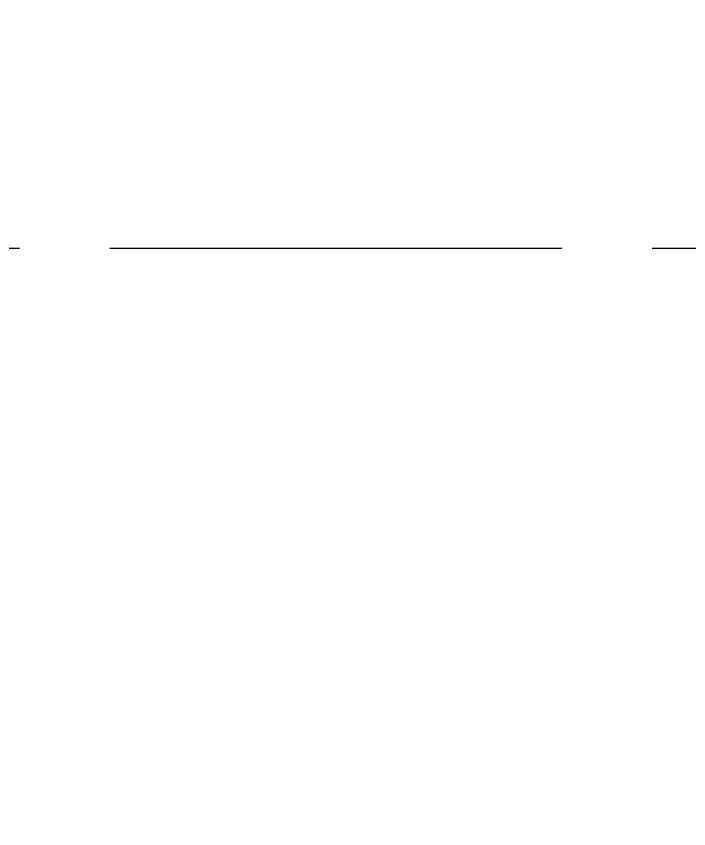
# Model space of a CAD drawing. Header units: millimetres. Extents: x -248073 to 8952771, y -150083 to 710860.
# Drawn here: x -2823 to -963, y 18355 to 20601 of the extents above; entities that cross this region are included whole.
import ezdxf
from ezdxf import colors
from ezdxf.entities.mleader import LeaderData, LeaderLine
from ezdxf.math import Vec2, Vec3

# ---------------------------------------------------------------- set-up
doc = ezdxf.new("R2010")
doc.units = ezdxf.units.MM
doc.linetypes.add('CENTER', pattern=[2, 1.25, -0.25, 0.25, -0.25])
doc.layers.add('АР_Оси', color=193, linetype='Continuous', lineweight=9)
doc.layers.add('АР_Отметки', color=250, linetype='Continuous', lineweight=15)
doc.styles.add('ISOCPEUR', font='', dxfattribs={"width": 0.7})
doc.styles.get('ISOCPEUR').set_extended_font_data('ISOCPEUR')

# ---------------------------------------------------------------- blocks, each defined once
blk = doc.blocks.new('_DotSmall')
at = {"color": 8, "linetype": 'ByBlock', "const_width": 0.5}
blk.add_lwpolyline([(-0.0625, 0, 1), (0.0625, 0, 1)], format="xyb", close=True, dxfattribs=at)

msp = doc.modelspace()

# ---------------------------------------------------------------- linework, layer by layer
at = {"layer": 'АР_Оси', "color": 8, "linetype": 'CENTER', "ltscale": 1000}
msp.add_line((-12563.76, 19960), (71033.41, 19960), dxfattribs=at)

# ---------------------------------------------------------------- leaders
at = {"layer": 'АР_Отметки', "color": 8}
ml = msp.add_multileader_mtext('Standard', dxfattribs=at)
ml.set_content('-0,000', color=8, style='ISOCPEUR')
ml.set_leader_properties(color=8, linetype='Continuous', lineweight=-1)
ml.set_arrow_properties(name='DOTSMALL')
ml.build(insert=Vec2(0, 0))
ml.multileader.update_dxf_attribs({"has_text_frame": 1, "text_left_attachment_type": 4, "text_right_attachment_type": 4, "dogleg_length": 100, "arrow_head_size": 180})
ctx = ml.context
ctx.base_point, ctx.char_height, ctx.arrow_head_size, ctx.landing_gap_size, ctx.plane_origin = Vec3(-2582.98, 47521.28, 0), 250, 180, 50, Vec3(-2664.37, 46253.71, 0)
ctx.left_attachment, ctx.right_attachment = 4, 4
notes = []
notes.append((ctx, [(0, (0, 0, 0), (0, 0), (1, 0), 1, [])]))
ctx.mtext.insert, ctx.mtext.width, ctx.mtext.line_spacing_style, ctx.mtext.flow_direction = Vec3(-2532.98, 47854.61, 0), 852.697, 2, 5
ml = msp.add_multileader_mtext('Standard', dxfattribs=at)
ml.set_content('-0,000', color=8, style='ISOCPEUR')
ml.set_leader_properties(color=8, linetype='Continuous', lineweight=-1)
ml.set_arrow_properties(name='DOTSMALL')
ml.build(insert=Vec2(0, 0))
ml.multileader.update_dxf_attribs({"has_text_frame": 1, "text_left_attachment_type": 4, "text_right_attachment_type": 4, "dogleg_length": 100, "arrow_head_size": 180})
ctx = ml.context
ctx.base_point, ctx.char_height, ctx.arrow_head_size, ctx.landing_gap_size, ctx.plane_origin = Vec3(-2582.98, 47521.28, 0), 250, 180, 50, Vec3(-2664.37, 46253.71, 0)
ctx.left_attachment, ctx.right_attachment = 4, 4
notes.append((ctx, [(0, (0, 0, 0), (0, 0), (1, 0), 1, [])]))
ctx.mtext.insert, ctx.mtext.width, ctx.mtext.line_spacing_style, ctx.mtext.flow_direction = Vec3(-2532.98, 47854.61, 0), 852.697, 2, 5
ml = msp.add_multileader_mtext('Standard', dxfattribs=at)
ml.set_content('-2,400', color=8, style='ISOCPEUR')
ml.set_leader_properties(color=8, linetype='Continuous', lineweight=-1)
ml.set_arrow_properties(name='DOTSMALL')
ml.build(insert=Vec2(0, 0))
ml.multileader.update_dxf_attribs({"has_text_frame": 1, "text_left_attachment_type": 4, "text_right_attachment_type": 4, "dogleg_length": 100, "arrow_head_size": 180})
ctx = ml.context
ctx.base_point, ctx.char_height, ctx.arrow_head_size, ctx.landing_gap_size, ctx.plane_origin = Vec3(-1970.8, 45476.23), 250, 180, 50, Vec3(-4132.01, 44884.98)
ctx.left_attachment, ctx.right_attachment = 4, 4
notes.append((ctx, [(0, (0, 0, 0), (0, 0), (1, 0), 1, [])]))
ctx.mtext.insert, ctx.mtext.width, ctx.mtext.line_spacing_style, ctx.mtext.flow_direction = Vec3(-1920.8, 45809.56), 852.697, 2, 5
ml = msp.add_multileader_mtext('Standard', dxfattribs=at)
ml.set_content('-0,880', color=8, style='ISOCPEUR')
ml.set_leader_properties(color=8, linetype='Continuous', lineweight=-1)
ml.set_arrow_properties(name='DOTSMALL')
ml.build(insert=Vec2(0, 0))
ml.multileader.update_dxf_attribs({"has_text_frame": 1, "text_left_attachment_type": 4, "text_right_attachment_type": 4, "dogleg_length": 100, "arrow_head_size": 180})
ctx = ml.context
ctx.base_point, ctx.char_height, ctx.arrow_head_size, ctx.landing_gap_size, ctx.plane_origin = Vec3(-2358.33, 41918.98, 0), 250, 180, 50, Vec3(-4346.01, 41493.05, 0)
ctx.left_attachment, ctx.right_attachment = 4, 4
notes.append((ctx, [(0, (0, 0, 0), (0, 0), (1, 0), 1, [])]))
ctx.mtext.insert, ctx.mtext.width, ctx.mtext.line_spacing_style, ctx.mtext.flow_direction = Vec3(-2308.33, 42252.32, 0), 852.697, 2, 5
ml = msp.add_multileader_mtext('Standard', dxfattribs=at)
ml.set_content('0,000', color=8, style='ISOCPEUR')
ml.set_leader_properties(color=8, linetype='Continuous', lineweight=-1)
ml.set_arrow_properties(name='DOTSMALL')
ml.build(insert=Vec2(0, 0))
ml.multileader.update_dxf_attribs({"has_text_frame": 1, "text_left_attachment_type": 4, "text_right_attachment_type": 4, "dogleg_length": 100, "arrow_head_size": 180})
ctx = ml.context
ctx.base_point, ctx.char_height, ctx.arrow_head_size, ctx.landing_gap_size, ctx.plane_origin = Vec3(-2184.79, 40048.43, 0), 250, 180, 50, Vec3(-4346.01, 39457.18, 0)
ctx.left_attachment, ctx.right_attachment = 4, 4
notes.append((ctx, [(0, (0, 0, 0), (0, 0), (1, 0), 1, [])]))
ctx.mtext.insert, ctx.mtext.width, ctx.mtext.line_spacing_style, ctx.mtext.flow_direction = Vec3(-2134.79, 40381.76, 0), 852.697, 2, 5
ml = msp.add_multileader_mtext('Standard', dxfattribs=at)
ml.set_content('-2,550', color=8, style='ISOCPEUR')
ml.set_leader_properties(color=8, linetype='Continuous', lineweight=-1)
ml.set_arrow_properties(name='DOTSMALL')
ml.build(insert=Vec2(0, 0))
ml.multileader.update_dxf_attribs({"has_text_frame": 1, "text_left_attachment_type": 4, "text_right_attachment_type": 4, "dogleg_length": 100, "arrow_head_size": 180})
ctx = ml.context
ctx.base_point, ctx.char_height, ctx.arrow_head_size, ctx.landing_gap_size, ctx.plane_origin = Vec3(-1895.15, 33304.95), 250, 180, 50, Vec3(-953.53, 31951.36)
ctx.left_attachment, ctx.right_attachment = 4, 4
notes.append((ctx, [(0, (0, 0, 0), (0, 0), (1, 0), 1, [])]))
ctx.mtext.insert, ctx.mtext.width, ctx.mtext.defined_height, ctx.mtext.line_spacing_style, ctx.mtext.flow_direction = Vec3(-1845.15, 33638.29), 599.1982, 407.47, 2, 5
for ctx, leaders in notes:
    for number, flags, end, landing, length, lines in leaders:
        leader = LeaderData()
        leader.index, (leader.has_last_leader_line, leader.has_dogleg_vector, leader.attachment_direction) = number, flags
        leader.last_leader_point, leader.dogleg_vector, leader.dogleg_length = Vec3(end), Vec3(landing), length
        for number, points, colour, breaks in lines:
            line = LeaderLine()
            line.index, line.vertices, line.color, line.breaks = number, Vec3.list(points), colors.encode_raw_color(colour), breaks
            leader.lines.append(line)
        ctx.leaders.append(leader)

doc.saveas('drawing.dxf')
